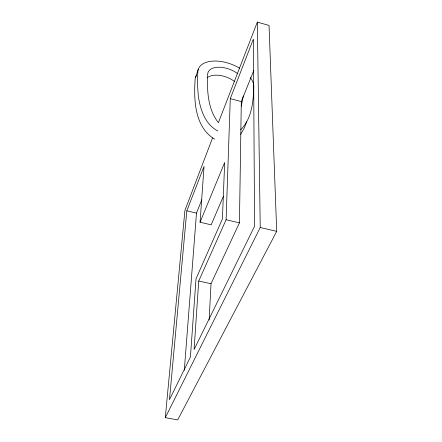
<?xml version="1.0" encoding="UTF-8"?>
<svg xmlns="http://www.w3.org/2000/svg" width="442" height="442" viewBox="0 0 442 442"><rect width="100%" height="100%" fill="white"/><g stroke="black" fill="none" stroke-linecap="round" stroke-linejoin="round"><path stroke-width="0.66" d="M209.154 320.019L211.016 283.72L239.442 222.862L241.31 101.572L253.874 70.306M253.421 39.625L254.559 226.221L194.082 349.545L198.718 281.062L226.1 219.751L230.282 98.66L253.172 39.581M200.055 222.249L204.049 166.363L186.822 210.828L169.474 399.717L190.419 357.009L196.01 278.808L222.42 218.917L224.669 162.496L200.055 222.249L211.16 224.812L223.348 196.397M184.286 370.396L196.491 213.083L201.823 199.817M237.713 73.737A19.122 10.586 20.9 0 0 218.569 67.201A19.122 10.586 20.9 0 0 207.674 74.145C206.933 90.632 207.734 109.18 218.387 122.666L257.338 22.1L269.045 25.443L276.703 231.348L177.69 419.9L165.297 417.673L184.916 210.398L212.558 137.91M243.271 95.936L241.233 106.196M246.653 121.87L244.006 128.628L240.647 134.285M195.497 77.582L198.331 69.173M165.297 417.673L260.233 227.508L257.338 22.1M240.757 129.738C251.923 118.544 253.365 101.389 253.796 86.394A29.327 16.238 20.9 0 0 250.299 77.444M198.718 281.062L211.016 283.72M226.1 219.751L239.442 222.862M186.822 210.828L196.491 213.083M260.233 227.508L276.703 231.348M230.282 98.66L241.31 101.572M217.823 130.942C205.812 124.826 200.856 111.058 198.734 98.572A202.64 108.13 28.7 0 1 198.298 95.732L197.359 83.085L197.856 71.179A29.327 16.238 20.9 0 1 239.581 68.162M214.646 139.158C194.624 127.13 193.723 100.096 195.126 79.273A29.056 16.348 20.8 0 1 196.513 75.405M207.088 77.847A18.945 10.658 20.8 0 1 234.691 81.61"/></g></svg>
